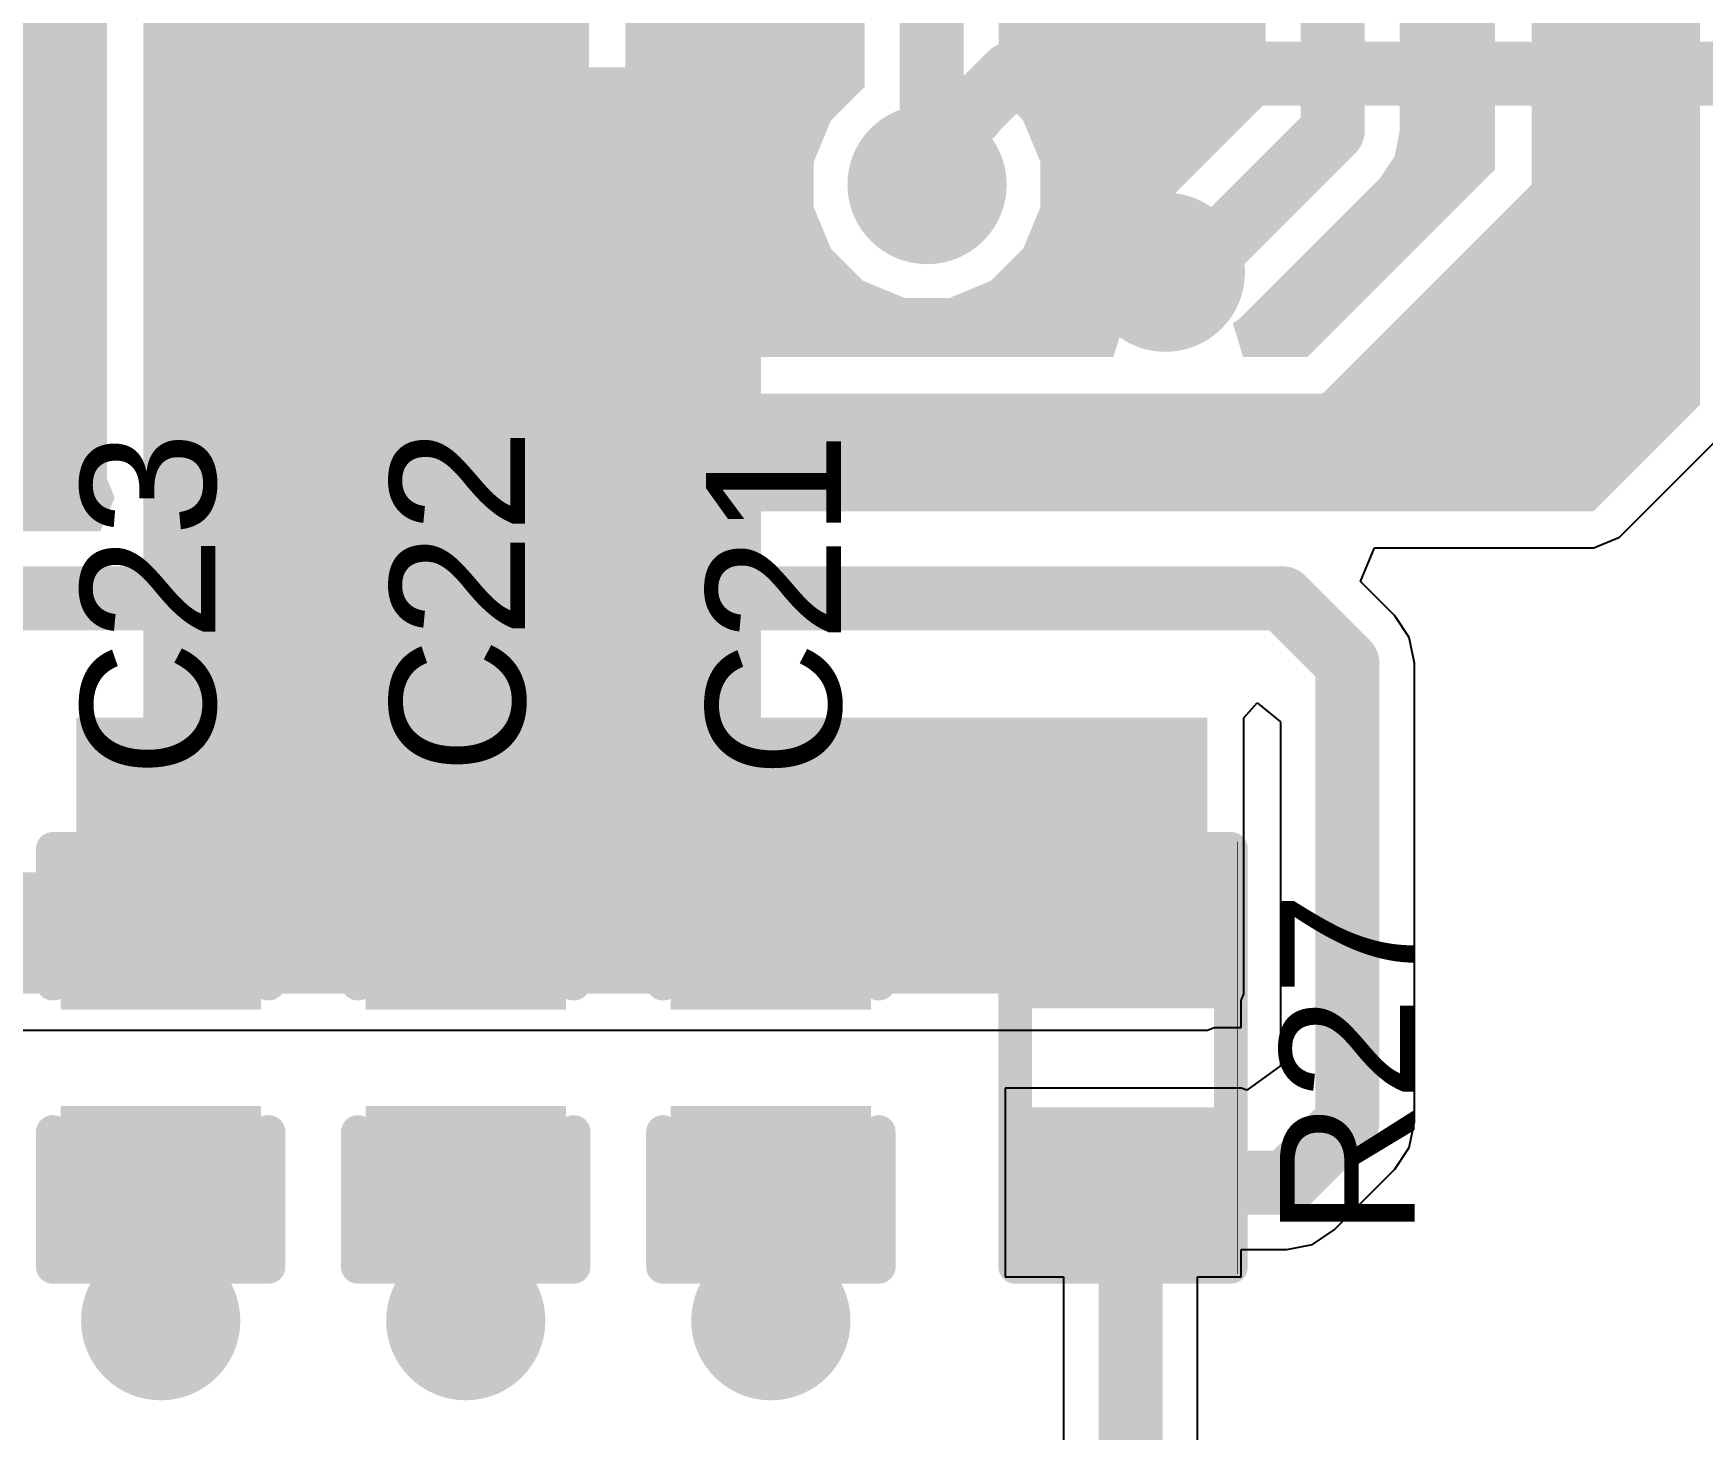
# Model space of a CAD drawing. Header units: inches. Extents: x -3 to 103, y 0 to 40.
# Drawn here: x 60.73 to 67.02, y 6.97 to 12.23 of the extents above; entities that cross this region are included whole.
import ezdxf

# ---------------------------------------------------------------- set-up
doc = ezdxf.new("R2010")
doc.units = ezdxf.units.IN
for name, color, linetype in [('Bottom Layer', 5, 'Continuous'), ('Bottom Solder', 6, 'Continuous'), ('Top Layer', 1, 'Continuous'), ('Top Overlay', 2, 'Continuous'), ('Top Paste', 8, 'Continuous'), ('Top Solder', 216, 'Continuous'), ('Via Holes', 16, 'Continuous')]:
    doc.layers.add(name, color=color, linetype=linetype)
doc.styles.add('Arial', font='', dxfattribs={"height": 0.2})
doc.styles.get('Arial').set_extended_font_data('Arial')

# ---------------------------------------------------------------- blocks, each defined once
blk = doc.blocks.new('R___0402_49')
at = {"layer": 'Top Layer'}
for points in [[(-0.6985, -0.3175), (-0.6985, 0.3175), (-0.2413, 0.3175), (-0.2413, -0.3175)], [(0.2413, -0.3175), (0.2413, 0.3175), (0.6985, 0.3175), (0.6985, -0.3175)]]:
    blk.add_hatch(color=1, dxfattribs=at).paths.add_polyline_path(points)
at = {"layer": 'Top Paste'}
for points in [[(-0.6985, -0.3175), (-0.6985, 0.3175), (-0.2413, 0.3175), (-0.2413, -0.3175)], [(0.2413, -0.3175), (0.2413, 0.3175), (0.6985, 0.3175), (0.6985, -0.3175)]]:
    blk.add_hatch(color=8, dxfattribs=at).paths.add_polyline_path(points)
at = {"layer": 'Top Solder'}
for points in [[(-0.7535, -0.3725), (-0.7535, 0.3725), (-0.1863, 0.3725), (-0.1863, -0.3725)], [(0.1863, -0.3725), (0.1863, 0.3725), (0.7535, 0.3725), (0.7535, -0.3725)]]:
    blk.add_hatch(color=216, dxfattribs=at).paths.add_polyline_path(points)
at = {"layer": 'Top Overlay'}
for points, const_width in [([(-0.7874, 0.4064), (-0.7874, -0.4064)], 0.127), ([(-0.7874, 0.4064), (0.7874, 0.4064)], 0.127), ([(0.7874, 0.4064), (0.7874, -0.4064)], 0.127), ([(-0.7874, -0.4064), (0.7874, -0.4064)], 0.127), ([(-0.8128, -0.4318), (0.8128, -0.4318)], 0.00323)]:
    blk.add_lwpolyline(points, dxfattribs=dict(at, const_width=const_width))
for points, const_width in [([(-0.8191, 0.4064, 1), (-0.7556, 0.4064, 1)], 0.0635), ([(-0.8191, 0.4064, 1), (-0.7556, 0.4064, 1)], 0.0635), ([(0.7556, 0.4064, 1), (0.8191, 0.4064, 1)], 0.0635), ([(0.7556, 0.4064, 1), (0.8191, 0.4064, 1)], 0.0635), ([(-0.8191, -0.4064, 1), (-0.7556, -0.4064, 1)], 0.0635), ([(-0.8191, -0.4064, 1), (-0.7556, -0.4064, 1)], 0.0635), ([(0.7556, -0.4064, 1), (0.8191, -0.4064, 1)], 0.0635), ([(0.7556, -0.4064, 1), (0.8191, -0.4064, 1)], 0.0635), ([(-0.8136, -0.4318, 1), (-0.812, -0.4318, 1)], 0.00161), ([(0.812, -0.4318, 1), (0.8136, -0.4318, 1)], 0.00161)]:
    blk.add_lwpolyline(points, format="xyb", close=True, dxfattribs=dict(at, const_width=const_width))
blk = doc.blocks.new('____0402_112')
at = {"layer": 'Top Layer'}
for points in [[(-0.6985, -0.3175), (-0.6985, 0.3175), (-0.2413, 0.3175), (-0.2413, -0.3175)], [(0.2413, -0.3175), (0.2413, 0.3175), (0.6985, 0.3175), (0.6985, -0.3175)]]:
    blk.add_hatch(color=1, dxfattribs=at).paths.add_polyline_path(points)
at = {"layer": 'Top Paste'}
for points in [[(-0.6985, -0.3175), (-0.6985, 0.3175), (-0.2413, 0.3175), (-0.2413, -0.3175)], [(0.2413, -0.3175), (0.2413, 0.3175), (0.6985, 0.3175), (0.6985, -0.3175)]]:
    blk.add_hatch(color=8, dxfattribs=at).paths.add_polyline_path(points)
at = {"layer": 'Top Solder'}
for points in [[(-0.7585, -0.3775), (-0.7585, 0.3775), (-0.1813, 0.3775), (-0.1813, -0.3775)], [(0.1813, -0.3775), (0.1813, 0.3775), (0.7585, 0.3775), (0.7585, -0.3775)]]:
    blk.add_hatch(color=216, dxfattribs=at).paths.add_polyline_path(points)
at = {"layer": 'Top Overlay', "const_width": 0.127}
for points in [[(-0.7874, 0.4064), (-0.2794, 0.4064)], [(-0.7874, 0.4064), (-0.7874, -0.4064)], [(0.2794, 0.4064), (0.7874, 0.4064)], [(0.7874, 0.4064), (0.7874, -0.4064)], [(-0.7874, -0.4064), (-0.2794, -0.4064)], [(0.2794, -0.4064), (0.7874, -0.4064)]]:
    blk.add_lwpolyline(points, dxfattribs=at)
at = {"layer": 'Top Overlay', "const_width": 0.0635}
for points in [[(-0.8191, 0.4064, 1), (-0.7556, 0.4064, 1)], [(-0.8191, 0.4064, 1), (-0.7556, 0.4064, 1)], [(-0.3111, 0.4064, 1), (-0.2477, 0.4064, 1)], [(0.2477, 0.4064, 1), (0.3111, 0.4064, 1)], [(0.7556, 0.4064, 1), (0.8191, 0.4064, 1)], [(0.7556, 0.4064, 1), (0.8191, 0.4064, 1)], [(-0.8191, -0.4064, 1), (-0.7556, -0.4064, 1)], [(-0.8191, -0.4064, 1), (-0.7556, -0.4064, 1)], [(-0.3111, -0.4064, 1), (-0.2477, -0.4064, 1)], [(0.2477, -0.4064, 1), (0.3111, -0.4064, 1)], [(0.7556, -0.4064, 1), (0.8191, -0.4064, 1)], [(0.7556, -0.4064, 1), (0.8191, -0.4064, 1)]]:
    blk.add_lwpolyline(points, format="xyb", close=True, dxfattribs=at)
blk = doc.blocks.new('____0402_113')
at = {"layer": 'Top Layer'}
for points in [[(-0.6985, -0.3175), (-0.6985, 0.3175), (-0.2413, 0.3175), (-0.2413, -0.3175)], [(0.2413, -0.3175), (0.2413, 0.3175), (0.6985, 0.3175), (0.6985, -0.3175)]]:
    blk.add_hatch(color=1, dxfattribs=at).paths.add_polyline_path(points)
at = {"layer": 'Top Paste'}
for points in [[(-0.6985, -0.3175), (-0.6985, 0.3175), (-0.2413, 0.3175), (-0.2413, -0.3175)], [(0.2413, -0.3175), (0.2413, 0.3175), (0.6985, 0.3175), (0.6985, -0.3175)]]:
    blk.add_hatch(color=8, dxfattribs=at).paths.add_polyline_path(points)
at = {"layer": 'Top Solder'}
for points in [[(-0.7585, -0.3775), (-0.7585, 0.3775), (-0.1813, 0.3775), (-0.1813, -0.3775)], [(0.1813, -0.3775), (0.1813, 0.3775), (0.7585, 0.3775), (0.7585, -0.3775)]]:
    blk.add_hatch(color=216, dxfattribs=at).paths.add_polyline_path(points)
at = {"layer": 'Top Overlay', "const_width": 0.127}
for points in [[(-0.7874, 0.4064), (-0.2794, 0.4064)], [(-0.7874, 0.4064), (-0.7874, -0.4064)], [(0.2794, 0.4064), (0.7874, 0.4064)], [(0.7874, 0.4064), (0.7874, -0.4064)], [(-0.7874, -0.4064), (-0.2794, -0.4064)], [(0.2794, -0.4064), (0.7874, -0.4064)]]:
    blk.add_lwpolyline(points, dxfattribs=at)
at = {"layer": 'Top Overlay', "const_width": 0.0635}
for points in [[(-0.8191, 0.4064, 1), (-0.7556, 0.4064, 1)], [(-0.8191, 0.4064, 1), (-0.7556, 0.4064, 1)], [(-0.3111, 0.4064, 1), (-0.2477, 0.4064, 1)], [(0.2477, 0.4064, 1), (0.3111, 0.4064, 1)], [(0.7556, 0.4064, 1), (0.8191, 0.4064, 1)], [(0.7556, 0.4064, 1), (0.8191, 0.4064, 1)], [(-0.8191, -0.4064, 1), (-0.7556, -0.4064, 1)], [(-0.8191, -0.4064, 1), (-0.7556, -0.4064, 1)], [(-0.3111, -0.4064, 1), (-0.2477, -0.4064, 1)], [(0.2477, -0.4064, 1), (0.3111, -0.4064, 1)], [(0.7556, -0.4064, 1), (0.8191, -0.4064, 1)], [(0.7556, -0.4064, 1), (0.8191, -0.4064, 1)]]:
    blk.add_lwpolyline(points, format="xyb", close=True, dxfattribs=at)
blk = doc.blocks.new('C___0402_114')
at = {"layer": 'Top Layer'}
for points in [[(-0.6985, -0.3175), (-0.6985, 0.3175), (-0.2413, 0.3175), (-0.2413, -0.3175)], [(0.2413, -0.3175), (0.2413, 0.3175), (0.6985, 0.3175), (0.6985, -0.3175)]]:
    blk.add_hatch(color=1, dxfattribs=at).paths.add_polyline_path(points)
at = {"layer": 'Top Paste'}
for points in [[(-0.6985, -0.3175), (-0.6985, 0.3175), (-0.2413, 0.3175), (-0.2413, -0.3175)], [(0.2413, -0.3175), (0.2413, 0.3175), (0.6985, 0.3175), (0.6985, -0.3175)]]:
    blk.add_hatch(color=8, dxfattribs=at).paths.add_polyline_path(points)
at = {"layer": 'Top Solder'}
for points in [[(-0.7585, -0.3775), (-0.7585, 0.3775), (-0.1813, 0.3775), (-0.1813, -0.3775)], [(0.1813, -0.3775), (0.1813, 0.3775), (0.7585, 0.3775), (0.7585, -0.3775)]]:
    blk.add_hatch(color=216, dxfattribs=at).paths.add_polyline_path(points)
at = {"layer": 'Top Overlay', "const_width": 0.127}
for points in [[(-0.7874, 0.4064), (-0.2794, 0.4064)], [(-0.7874, 0.4064), (-0.7874, -0.4064)], [(0.2794, 0.4064), (0.7874, 0.4064)], [(0.7874, 0.4064), (0.7874, -0.4064)], [(-0.7874, -0.4064), (-0.2794, -0.4064)], [(0.2794, -0.4064), (0.7874, -0.4064)]]:
    blk.add_lwpolyline(points, dxfattribs=at)
at = {"layer": 'Top Overlay', "const_width": 0.0635}
for points in [[(-0.8191, 0.4064, 1), (-0.7556, 0.4064, 1)], [(-0.8191, 0.4064, 1), (-0.7556, 0.4064, 1)], [(-0.3111, 0.4064, 1), (-0.2477, 0.4064, 1)], [(0.2477, 0.4064, 1), (0.3111, 0.4064, 1)], [(0.7556, 0.4064, 1), (0.8191, 0.4064, 1)], [(0.7556, 0.4064, 1), (0.8191, 0.4064, 1)], [(-0.8191, -0.4064, 1), (-0.7556, -0.4064, 1)], [(-0.8191, -0.4064, 1), (-0.7556, -0.4064, 1)], [(-0.3111, -0.4064, 1), (-0.2477, -0.4064, 1)], [(0.2477, -0.4064, 1), (0.3111, -0.4064, 1)], [(0.7556, -0.4064, 1), (0.8191, -0.4064, 1)], [(0.7556, -0.4064, 1), (0.8191, -0.4064, 1)]]:
    blk.add_lwpolyline(points, format="xyb", close=True, dxfattribs=at)

msp = doc.modelspace()

# ---------------------------------------------------------------- hatches: boundary and pattern name
at = {"layer": 'Bottom Layer'}
msp.add_hatch(color=5, dxfattribs=at).paths.add_polyline_path([(63.3572, 12.1), (63.4746, 12.077), (63.4746, 8.6096), (61.1484, 8.6096), (61.1484, 12.1001)])
h = msp.add_hatch(color=5, dxfattribs=at)
edge = h.paths.add_edge_path()
edge.add_arc((61.9876, 11.8196), 0.3, 0, 360)
h = msp.add_hatch(color=5, dxfattribs=at)
edge = h.paths.add_edge_path()
edge.add_arc((64.1006, 11.6586), 0.3, 0, 360)
h = msp.add_hatch(color=5, dxfattribs=at)
edge = h.paths.add_edge_path()
edge.add_arc((64.9986, 11.3284), 0.3, 0, 360)
h = msp.add_hatch(color=5, dxfattribs=at)
edge = h.paths.add_edge_path()
edge.add_arc((61.9876, 10.9196), 0.3, 0, 360)
h = msp.add_hatch(color=5, dxfattribs=at)
edge = h.paths.add_edge_path()
edge.add_arc((61.7834, 9.2796), 0.3, 0, 360)
h = msp.add_hatch(color=5, dxfattribs=at)
edge = h.paths.add_edge_path()
edge.add_arc((62.9622, 9.2796), 0.3, 0, 360)
h = msp.add_hatch(color=5, dxfattribs=at)
edge = h.paths.add_edge_path()
edge.add_arc((61.2132, 7.3778), 0.3, 0, 360)
h = msp.add_hatch(color=5, dxfattribs=at)
edge = h.paths.add_edge_path()
edge.add_arc((62.3626, 7.3778), 0.3, 0, 360)
h = msp.add_hatch(color=5, dxfattribs=at)
edge = h.paths.add_edge_path()
edge.add_arc((63.5121, 7.3778), 0.3, 0, 360)
at = {"layer": 'Bottom Solder'}
h = msp.add_hatch(color=6, dxfattribs=at)
edge = h.paths.add_edge_path()
edge.add_arc((61.9876, 11.8196), 0.3, 0, 360)
h = msp.add_hatch(color=6, dxfattribs=at)
edge = h.paths.add_edge_path()
edge.add_arc((64.1006, 11.6586), 0.3, 0, 360)
h = msp.add_hatch(color=6, dxfattribs=at)
edge = h.paths.add_edge_path()
edge.add_arc((64.9986, 11.3284), 0.3, 0, 360)
h = msp.add_hatch(color=6, dxfattribs=at)
edge = h.paths.add_edge_path()
edge.add_arc((61.9876, 10.9196), 0.3, 0, 360)
h = msp.add_hatch(color=6, dxfattribs=at)
edge = h.paths.add_edge_path()
edge.add_arc((61.7834, 9.2796), 0.3, 0, 360)
h = msp.add_hatch(color=6, dxfattribs=at)
edge = h.paths.add_edge_path()
edge.add_arc((62.9622, 9.2796), 0.3, 0, 360)
h = msp.add_hatch(color=6, dxfattribs=at)
edge = h.paths.add_edge_path()
edge.add_arc((61.2132, 7.3778), 0.3, 0, 360)
h = msp.add_hatch(color=6, dxfattribs=at)
edge = h.paths.add_edge_path()
edge.add_arc((62.3626, 7.3778), 0.3, 0, 360)
h = msp.add_hatch(color=6, dxfattribs=at)
edge = h.paths.add_edge_path()
edge.add_arc((63.5121, 7.3778), 0.3, 0, 360)
at = {"layer": 'Top Layer'}
h = msp.add_hatch(color=1, dxfattribs=at)
h.paths.add_polyline_path([(60.0392, 18.1477), (60.1487, 18.0382), (60.1487, 17.2315), (60.1679, 17.1349), (60.2227, 17.053), (61.2134, 16.0623), (61.2134, 15.5551), (61.0214, 15.5551), (61.0214, 14.8439), (61.9104, 14.8439), (61.9104, 15.5551), (61.7184, 15.5551), (61.7184, 16.1669), (61.6991, 16.2635), (61.6444, 16.3454), (61.49, 16.4998), (61.5619, 16.6075), (61.6371, 16.5764), (61.7919, 16.5764), (62.2569, 16.1114), (62.2569, 15.5551), (62.0649, 15.5551), (62.0649, 14.8439), (62.9539, 14.8439), (62.9539, 15.5551), (62.7619, 15.5551), (62.7619, 16.216), (62.886, 16.2431), (62.9348, 16.1253), (63.0549, 16.0052), (63.2118, 15.9402), (63.3817, 15.9402), (63.5386, 16.0052), (63.6588, 16.1253), (63.7238, 16.2823), (63.7238, 16.4371), (64.6166, 17.33), (65.4275, 17.33), (65.4275, 17.2216), (65.4467, 17.1253), (65.5012, 17.0438), (65.5828, 16.9892), (65.679, 16.9701), (65.7752, 16.9892), (65.7995, 17.0055), (65.9265, 16.9376), (65.9265, 16.7052), (65.6446, 16.4234), (64.676, 16.4234), (64.5794, 16.4042), (64.4974, 16.3494), (64.2161, 16.0681), (64.0613, 16.0681), (63.9043, 16.0031), (63.7842, 15.8829), (63.7192, 15.726), (63.7192, 15.5561), (63.7182, 15.5547), (63.6905, 15.5547), (63.6905, 14.8435), (64.5795, 14.8435), (64.5795, 15.5547), (64.5742, 15.5547), (64.5732, 15.5561), (64.5732, 15.711), (64.7806, 15.9184), (65.7492, 15.9184), (65.8458, 15.9376), (65.9278, 15.9923), (66.3005, 16.3651), (66.4275, 16.3125), (66.4275, 15.5551), (66.2513, 15.5551), (66.2513, 15.452), (66.0735, 15.452), (66.0735, 15.5551), (65.1845, 15.5551), (65.1845, 14.8439), (66.0735, 14.8439), (66.0735, 14.947), (66.2513, 14.947), (66.2513, 14.8439), (67.1403, 14.8439), (67.1403, 15.5551), (66.9325, 15.5551), (66.9325, 16.0628), (67.0595, 16.1154), (67.3715, 15.8034), (67.3715, 14.2458), (67.2818, 14.1562), (67.2778, 14.1463), (67.1508, 14.1716), (67.1508, 14.4883), (67.1403, 14.5136), (67.1403, 14.6153), (67.0386, 14.6153), (67.0133, 14.6258), (66.3783, 14.6258), (66.353, 14.6153), (66.2513, 14.6153), (66.2513, 14.5136), (66.2408, 14.4883), (66.2408, 11.7155), (65.534, 11.0087), (65.2915, 11.0087), (65.253, 11.1357), (65.2742, 11.1499), (65.8075, 11.6832), (65.8623, 11.7651), (65.8815, 11.8617), (65.8815, 14.2597), (65.8623, 14.3563), (65.8075, 14.4382), (65.7256, 14.493), (65.629, 14.5122), (65.5324, 14.493), (65.4505, 14.4382), (65.3957, 14.3563), (65.3765, 14.2597), (65.3765, 11.9663), (64.9892, 11.579), (64.902, 11.5617), (64.8201, 11.5069), (64.7653, 11.425), (64.7461, 11.3284), (64.7653, 11.2318), (64.8201, 11.1499), (64.8413, 11.1357), (64.8028, 11.0087), (63.3822, 11.0087), (62.9644, 11.4265), (62.9644, 14.0311), (62.9644, 14.4883), (62.9539, 14.5136), (62.9539, 14.6153), (62.8522, 14.6153), (62.8269, 14.6258), (61.7637, 14.6258), (61.7445, 14.6178), (61.7238, 14.6198), (61.7183, 14.6153), (61.0214, 14.6153), (61.0214, 14.5829), (60.12, 14.5829), (59.8973, 14.8056), (59.8973, 18.1585), (60.0243, 18.1838)])
h.paths.add_polyline_path([(64.5795, 14.6149), (63.6905, 14.6149), (63.6905, 13.9037), (63.8653, 13.9037), (63.8653, 12.0233), (63.8587, 12.0206), (63.7386, 11.9005), (63.6736, 11.7435), (63.6736, 11.5737), (63.7386, 11.4167), (63.8587, 11.2966), (64.0156, 11.2316), (64.1855, 11.2316), (64.3424, 11.2966), (64.4626, 11.4167), (64.5276, 11.5737), (64.5276, 11.7435), (64.4626, 11.9005), (64.3703, 11.9927), (64.3703, 13.9037), (64.5795, 13.9037)], flags=0)
for points in [[(59.4662, 14.5225), (59.8369, 14.1518), (59.9188, 14.0971), (60.0155, 14.0778), (61.0109, 14.0778), (61.0109, 10.5496), (61.0401, 10.4791), (60.9855, 10.3521), (59.301, 10.3521), (59.301, 10.6656), (59.301, 10.6766), (59.301, 10.7926), (59.301, 10.8036), (59.301, 11.9356), (59.301, 11.9466), (59.301, 12.0626), (59.301, 12.0736), (59.301, 13.2056), (59.301, 13.2166), (59.301, 13.3326), (59.301, 13.3436), (59.301, 14.4756), (59.314, 14.5186), (59.3195, 14.5236)], [(67.0133, 10.8285), (66.6123, 10.4275), (61.2705, 10.4275), (61.1484, 10.5496), (61.1484, 14.0778), (61.2923, 14.0778), (61.3692, 14.0264), (61.4659, 14.0072), (61.5625, 14.0264), (61.6444, 14.0812), (61.6991, 14.1631), (61.7184, 14.2597), (61.6991, 14.3563), (61.6958, 14.3613), (61.7637, 14.4883), (62.8269, 14.4883), (62.8269, 14.0311), (62.8269, 11.3696), (63.3253, 10.8712), (65.5909, 10.8712), (66.3783, 11.6586), (66.3783, 14.4883), (67.0133, 14.4883)], [(60.8957, 8.6096), (65.1568, 8.6096), (65.1568, 9.6496), (60.8957, 9.6496)], [(58.424, 8.6096), (65.1568, 8.6096), (65.1568, 9.0668), (58.424, 9.0668)]]:
    msp.add_hatch(color=1, dxfattribs=at).paths.add_polyline_path(points)
h = msp.add_hatch(color=1, dxfattribs=at)
edge = h.paths.add_edge_path()
edge.add_arc((61.9876, 11.8196), 0.3, 0, 360)
h = msp.add_hatch(color=1, dxfattribs=at)
edge = h.paths.add_edge_path()
edge.add_arc((64.1006, 11.6586), 0.3, 0, 360)
h = msp.add_hatch(color=1, dxfattribs=at)
edge = h.paths.add_edge_path()
edge.add_arc((64.9986, 11.3284), 0.3, 0, 360)
h = msp.add_hatch(color=1, dxfattribs=at)
edge = h.paths.add_edge_path()
edge.add_arc((61.9876, 10.9196), 0.3, 0, 360)
h = msp.add_hatch(color=1, dxfattribs=at)
edge = h.paths.add_edge_path()
edge.add_arc((61.7834, 9.2796), 0.3, 0, 360)
h = msp.add_hatch(color=1, dxfattribs=at)
edge = h.paths.add_edge_path()
edge.add_arc((62.9622, 9.2796), 0.3, 0, 360)
h = msp.add_hatch(color=1, dxfattribs=at)
edge = h.paths.add_edge_path()
edge.add_arc((61.2132, 7.3778), 0.3, 0, 360)
h = msp.add_hatch(color=1, dxfattribs=at)
edge = h.paths.add_edge_path()
edge.add_arc((62.3626, 7.3778), 0.3, 0, 360)
h = msp.add_hatch(color=1, dxfattribs=at)
edge = h.paths.add_edge_path()
edge.add_arc((63.5121, 7.3778), 0.3, 0, 360)
at = {"layer": 'Via Holes'}
h = msp.add_hatch(color=7, dxfattribs=at)
edge = h.paths.add_edge_path()
edge.add_arc((61.9876, 11.8196), 0.15, 0, 360)
h = msp.add_hatch(color=7, dxfattribs=at)
edge = h.paths.add_edge_path()
edge.add_arc((64.1006, 11.6586), 0.15, 0, 360)
h = msp.add_hatch(color=7, dxfattribs=at)
edge = h.paths.add_edge_path()
edge.add_arc((64.9986, 11.3284), 0.15, 0, 360)
h = msp.add_hatch(color=7, dxfattribs=at)
edge = h.paths.add_edge_path()
edge.add_arc((61.9876, 10.9196), 0.15, 0, 360)
h = msp.add_hatch(color=7, dxfattribs=at)
edge = h.paths.add_edge_path()
edge.add_arc((61.7834, 9.2796), 0.15, 0, 360)
h = msp.add_hatch(color=7, dxfattribs=at)
edge = h.paths.add_edge_path()
edge.add_arc((62.9622, 9.2796), 0.15, 0, 360)
h = msp.add_hatch(color=7, dxfattribs=at)
edge = h.paths.add_edge_path()
edge.add_arc((61.2132, 7.3778), 0.15, 0, 360)
h = msp.add_hatch(color=7, dxfattribs=at)
edge = h.paths.add_edge_path()
edge.add_arc((62.3626, 7.3778), 0.15, 0, 360)
h = msp.add_hatch(color=7, dxfattribs=at)
edge = h.paths.add_edge_path()
edge.add_arc((63.5121, 7.3778), 0.15, 0, 360)

# ---------------------------------------------------------------- linework, layer by layer
at = {"layer": 'Bottom Layer', "const_width": 0.2413}
for points in [[(64.2771, 11.9356), (64.4184, 12.077)], [(64.4184, 12.077), (70.5341, 12.077)], [(64.1006, 11.7557), (64.2771, 11.9322)], [(64.2771, 11.9322), (64.2771, 11.9356)], [(64.1006, 11.6586), (64.1006, 11.7557)]]:
    msp.add_lwpolyline(points, dxfattribs=at)
at = {"layer": 'Bottom Layer', "const_width": 0.1206}
for points in [[(64.3581, 12.077, 1), (64.4787, 12.077, 1)], [(64.3581, 12.077, 1), (64.4787, 12.077, 1)], [(64.2167, 11.9356, 1), (64.3374, 11.9356, 1)], [(64.2167, 11.9356, 1), (64.3374, 11.9356, 1)], [(64.2167, 11.9322, 1), (64.3374, 11.9322, 1)], [(64.2167, 11.9322, 1), (64.3374, 11.9322, 1)], [(64.0402, 11.7557, 1), (64.1609, 11.7557, 1)], [(64.0402, 11.7557, 1), (64.1609, 11.7557, 1)], [(64.0402, 11.6586, 1), (64.1609, 11.6586, 1)]]:
    msp.add_lwpolyline(points, format="xyb", close=True, dxfattribs=at)
at = {"layer": 'Top Layer'}
for p, q in [((66.7095, 10.3303), (67.1105, 10.7313)), ((66.6123, 10.29), (66.7095, 10.3303)), ((66.7095, 10.3303), (66.7095, 10.3303)), ((65.7337, 10.163), (65.7863, 10.29)), ((65.7863, 10.29), (66.6123, 10.29)), ((66.6123, 10.29), (66.6123, 10.29)), ((65.8629, 10.0337), (65.7337, 10.163)), ((65.9177, 9.9518), (65.8629, 10.0337)), ((65.9369, 9.8552), (65.9177, 9.9518)), ((65.9369, 8.127), (65.9369, 9.8552)), ((65.2943, 9.6496), (65.3447, 9.7063)), ((65.3447, 9.7063), (65.4319, 9.6342)), ((65.2943, 8.6096), (65.2943, 9.6496)), ((65.4319, 9.6342), (65.4319, 8.3375)), ((65.2838, 8.5843), (65.2943, 8.6096)), ((65.2838, 8.4826), (65.2838, 8.5843)), ((59.301, 8.4721), (65.1568, 8.4721)), ((65.1568, 8.4721), (65.1821, 8.4826)), ((65.1821, 8.4826), (65.2838, 8.4826)), ((65.4319, 8.3375), (65.3049, 8.2468)), ((65.2838, 8.254), (64.3948, 8.254)), ((64.3948, 8.254), (64.3948, 7.5428)), ((65.3049, 8.2468), (65.2838, 8.254)), ((65.2838, 8.254), (65.2838, 8.254)), ((65.9177, 8.0304), (65.9369, 8.127)), ((65.8629, 7.9484), (65.9177, 8.0304)), ((65.6343, 7.7199), (65.8629, 7.9484)), ((65.5524, 7.6651), (65.6343, 7.7199)), ((65.2838, 7.5428), (65.2838, 7.6459)), ((65.2838, 7.6459), (65.4558, 7.6459)), ((65.4558, 7.6459), (65.5524, 7.6651)), ((64.3948, 7.5428), (64.6149, 7.5428)), ((64.6149, 7.5428), (64.6149, 5.6327)), ((65.1199, 5.3077), (65.1199, 7.5428)), ((65.1199, 7.5428), (65.2838, 7.5428))]:
    msp.add_line(p, q, dxfattribs=at)
at = {"layer": 'Top Layer', "const_width": 0.2413}
for points in [[(64.1178, 11.6758), (64.1178, 14.2421)], [(65.629, 11.8617), (65.629, 14.2597)], [(65.0957, 11.3284), (65.629, 11.8617)], [(64.1006, 11.6586), (64.1178, 11.6758)], [(64.9986, 11.3284), (65.0957, 11.3284)], [(58.424, 10.0996), (65.44, 10.0996)], [(65.44, 10.0996), (65.6844, 9.8552)], [(65.6844, 8.127), (65.6844, 9.8552)], [(65.4558, 7.8984), (65.6844, 8.127)], [(61.2132, 7.3778), (61.2132, 7.8984)], [(62.3626, 7.3778), (62.3626, 7.8984)], [(63.5121, 7.3778), (63.5121, 7.8984)], [(64.8393, 7.8185), (64.8393, 7.8984)], [(64.9473, 7.8984), (65.4558, 7.8984)], [(64.8393, 7.8185), (64.8674, 7.7904)], [(64.8674, 5.3077), (64.8674, 7.7904)]]:
    msp.add_lwpolyline(points, dxfattribs=at)
at = {"layer": 'Top Layer', "const_width": 0.1206}
for points in [[(65.5687, 11.8617, 1), (65.6893, 11.8617, 1)], [(65.5687, 11.8617, 1), (65.6893, 11.8617, 1)], [(64.0402, 11.6586, 1), (64.1609, 11.6586, 1)], [(64.0575, 11.6758, 1), (64.1781, 11.6758, 1)], [(64.0575, 11.6758, 1), (64.1781, 11.6758, 1)], [(64.9383, 11.3284, 1), (65.0589, 11.3284, 1)], [(65.0353, 11.3284, 1), (65.156, 11.3284, 1)], [(65.0353, 11.3284, 1), (65.156, 11.3284, 1)], [(65.3797, 10.0996, 1), (65.5003, 10.0996, 1)], [(65.3797, 10.0996, 1), (65.5003, 10.0996, 1)], [(65.6241, 9.8552, 1), (65.7447, 9.8552, 1)], [(65.6241, 9.8552, 1), (65.7447, 9.8552, 1)], [(65.6241, 8.127, 1), (65.7447, 8.127, 1)], [(65.6241, 8.127, 1), (65.7447, 8.127, 1)], [(61.1529, 7.8984, 1), (61.2735, 7.8984, 1)], [(62.3023, 7.8984, 1), (62.423, 7.8984, 1)], [(63.4517, 7.8984, 1), (63.5724, 7.8984, 1)], [(64.779, 7.8984, 1), (64.8996, 7.8984, 1)], [(64.8869, 7.8984, 1), (65.0076, 7.8984, 1)], [(65.3955, 7.8984, 1), (65.5161, 7.8984, 1)], [(65.3955, 7.8984, 1), (65.5161, 7.8984, 1)], [(64.779, 7.8185, 1), (64.8996, 7.8185, 1)], [(64.779, 7.8185, 1), (64.8996, 7.8185, 1)], [(64.8071, 7.7904, 1), (64.9277, 7.7904, 1)], [(64.8071, 7.7904, 1), (64.9277, 7.7904, 1)], [(61.1529, 7.3778, 1), (61.2735, 7.3778, 1)], [(62.3023, 7.3778, 1), (62.423, 7.3778, 1)], [(63.4517, 7.3778, 1), (63.5724, 7.3778, 1)]]:
    msp.add_lwpolyline(points, format="xyb", close=True, dxfattribs=at)

# ---------------------------------------------------------------- block references
at = {"rotation": 90}
for name, p in [('____0402_112', (61.2132, 8.3683)), ('____0402_113', (62.3626, 8.3683)), ('C___0402_114', (63.5121, 8.3683)), ('R___0402_49', (64.8393, 8.3683))]:
    msp.add_blockref(name, p, dxfattribs=at)

# ---------------------------------------------------------------- texts
at = {"layer": 'Top Overlay', "style": 'Arial'}
for s, p in [('C23', (61.4196, 9.4257)), ('C22', (62.5853, 9.4381)), ('C21', (63.7759, 9.4236)), ('R27', (65.9383, 7.6932))]:
    msp.add_text(s, height=0.508, rotation=90, dxfattribs=at).set_placement(p)

doc.saveas('drawing.dxf')
